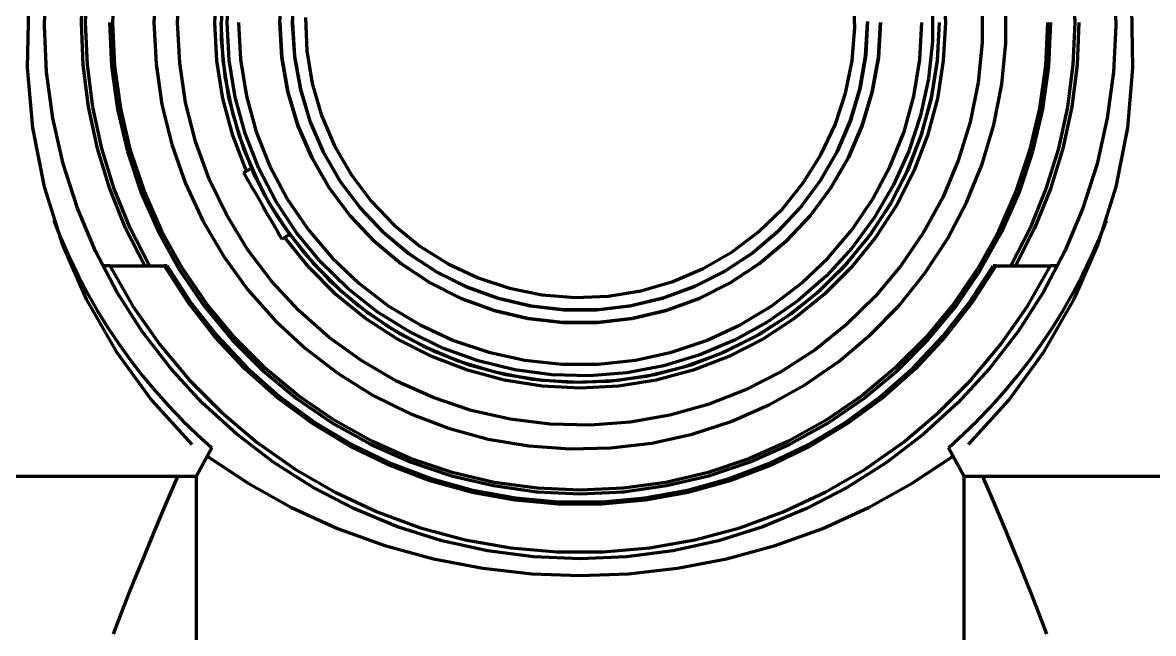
# Model space of a CAD drawing. Header units: millimetres. Extents: x 0 to 594, y 0 to 420.
# Drawn here: x 153.851 to 157.391, y 388.622 to 390.532 of the extents above; entities that cross this region are included whole.
import ezdxf

# ---------------------------------------------------------------- set-up
doc = ezdxf.new("R2010")
doc.units = ezdxf.units.MM

msp = doc.modelspace()

# ---------------------------------------------------------------- linework, layer by layer
at = {"color": 1, "lineweight": 70}
for p, q in [((153.919, 390.5234), (153.9246, 390.6691)), ((154.0351, 390.5325), (154.0407, 390.6649)), ((154.0481, 390.5325), (154.0538, 390.665)), ((154.1333, 390.5325), (154.1396, 390.6675)), ((154.2686, 390.6612), (154.2623, 390.5325)), ((154.3364, 390.5325), (154.3427, 390.6579)), ((157.1391, 390.665), (157.1447, 390.5325)), ((157.2683, 390.6691), (157.2738, 390.5234)), ((154.453, 390.5325), (154.4593, 390.652)), ((154.4914, 390.5325), (154.4977, 390.6499)), ((154.6564, 390.5325), (154.6628, 390.6416)), ((154.6964, 390.5325), (154.7025, 390.637)), ((154.6964, 390.5288), (154.7021, 390.6333)), ((156.4563, 390.5168), (156.4519, 390.6205)), ((156.7335, 390.6518), (156.7398, 390.5324)), ((154.4732, 390.5963), (154.4727, 390.4796)), ((156.6998, 390.5913), (156.6998, 390.4737)), ((156.8548, 390.5953), (156.8548, 390.4697)), ((156.9289, 390.468), (156.9289, 390.5969)), ((153.8696, 390.5792), (153.8655, 390.3911)), ((157.3273, 390.3911), (157.3232, 390.5792)), ((153.9261, 390.3778), (153.919, 390.5234)), ((154.0407, 390.4001), (154.0351, 390.5325)), ((154.0538, 390.4), (154.0481, 390.5325)), ((154.1228, 390.5325), (154.1291, 390.3965)), ((154.1396, 390.3975), (154.1333, 390.5325)), ((154.2623, 390.5325), (154.2686, 390.4037)), ((154.3427, 390.407), (154.3364, 390.5325)), ((154.4593, 390.4131), (154.453, 390.5325)), ((154.4714, 390.5325), (154.4776, 390.4149)), ((154.4977, 390.415), (154.4914, 390.5325)), ((154.5264, 390.5325), (154.5327, 390.4168)), ((154.6628, 390.4234), (154.6564, 390.5325)), ((154.6564, 390.5325), (154.6628, 390.4234)), ((154.6964, 390.5325), (154.7025, 390.428)), ((154.6964, 390.5325), (154.7025, 390.428)), ((154.7029, 390.4243), (154.6964, 390.5288)), ((154.7366, 390.5482), (154.7409, 390.4444)), ((156.4481, 390.4133), (156.4563, 390.5168)), ((156.4903, 390.428), (156.4964, 390.5325)), ((156.4903, 390.428), (156.4964, 390.5325)), ((156.4964, 390.5362), (156.4907, 390.4317)), ((156.5364, 390.5325), (156.5301, 390.4234)), ((156.5301, 390.4234), (156.5364, 390.5325)), ((156.6601, 390.4168), (156.6664, 390.5325)), ((156.715, 390.4129), (156.7214, 390.5325)), ((156.7152, 390.4149), (156.7214, 390.5325)), ((156.7398, 390.5324), (156.7335, 390.4129)), ((157.0595, 390.5325), (157.0532, 390.3975)), ((157.0637, 390.3965), (157.07, 390.5325)), ((157.1447, 390.5325), (157.1391, 390.4)), ((157.1578, 390.5325), (157.1521, 390.4001)), ((157.2738, 390.5234), (157.2667, 390.3778)), ((154.4727, 390.4796), (154.4842, 390.3635)), ((154.7409, 390.4444), (154.7578, 390.3419)), ((156.6998, 390.4737), (156.6873, 390.3567)), ((156.8548, 390.4697), (156.8423, 390.3447)), ((156.9165, 390.3397), (156.9289, 390.468)), ((154.478, 390.295), (154.4593, 390.4131)), ((154.4776, 390.4149), (154.496, 390.2986)), ((154.5164, 390.2989), (154.4977, 390.415)), ((154.5327, 390.4168), (154.5514, 390.3025)), ((154.6817, 390.3157), (154.6628, 390.4234)), ((154.6628, 390.4234), (154.6817, 390.3157)), ((154.7025, 390.428), (154.7207, 390.3249)), ((154.7025, 390.428), (154.7207, 390.3249)), ((154.7215, 390.3213), (154.7029, 390.4243)), ((156.4275, 390.3115), (156.4481, 390.4133)), ((156.4722, 390.3249), (156.4903, 390.428)), ((156.4722, 390.3249), (156.4903, 390.428)), ((156.4907, 390.4317), (156.473, 390.3285)), ((156.5301, 390.4234), (156.5111, 390.3157)), ((156.5111, 390.3157), (156.5301, 390.4234)), ((156.6414, 390.3025), (156.6601, 390.4168)), ((156.696, 390.2946), (156.715, 390.4129)), ((156.6968, 390.2986), (156.7152, 390.4149)), ((156.7335, 390.4129), (156.7148, 390.2947)), ((153.8655, 390.3911), (153.8819, 390.2036)), ((153.9459, 390.2333), (153.9261, 390.3778)), ((154.0575, 390.2687), (154.0407, 390.4001)), ((154.0708, 390.2685), (154.0538, 390.4)), ((154.1291, 390.3965), (154.1479, 390.2617)), ((154.1583, 390.2636), (154.1396, 390.3975)), ((154.2686, 390.4037), (154.2872, 390.2762)), ((154.3614, 390.2828), (154.3427, 390.407)), ((157.0532, 390.3975), (157.0346, 390.2636)), ((157.0449, 390.2617), (157.0637, 390.3965)), ((157.1391, 390.4), (157.1221, 390.2685)), ((157.1521, 390.4001), (157.1353, 390.2687)), ((157.2667, 390.3778), (157.2469, 390.2333)), ((157.311, 390.2036), (157.3273, 390.3911)), ((154.4842, 390.3635), (154.5076, 390.2493)), ((154.7578, 390.3419), (154.7869, 390.2422)), ((156.6873, 390.3567), (156.6625, 390.2418)), ((156.8423, 390.3447), (156.8174, 390.2216)), ((156.8917, 390.2132), (156.9165, 390.3397)), ((154.5514, 390.3025), (154.5824, 390.1908)), ((154.7131, 390.211), (154.6817, 390.3157)), ((154.6817, 390.3157), (154.7131, 390.211)), ((154.7207, 390.3249), (154.7507, 390.2247)), ((154.7207, 390.3249), (154.7507, 390.2247)), ((154.752, 390.2212), (154.7215, 390.3213)), ((156.3948, 390.2129), (156.4275, 390.3115)), ((156.4421, 390.2247), (156.4722, 390.3249)), ((156.4421, 390.2247), (156.4722, 390.3249)), ((156.473, 390.3285), (156.4434, 390.2282)), ((156.5111, 390.3157), (156.4797, 390.211)), ((156.4797, 390.211), (156.5111, 390.3157)), ((156.6104, 390.1908), (156.6414, 390.3025)), ((154.0854, 390.1391), (154.0575, 390.2687)), ((154.0989, 390.1389), (154.0708, 390.2685)), ((154.2872, 390.2762), (154.318, 390.151)), ((154.3924, 390.1611), (154.3614, 390.2828)), ((154.5089, 390.1795), (154.478, 390.295)), ((154.496, 390.2986), (154.5265, 390.1848)), ((154.5473, 390.1854), (154.5164, 390.2989)), ((156.6645, 390.1791), (156.696, 390.2946)), ((156.6663, 390.1848), (156.6968, 390.2986)), ((156.7148, 390.2947), (156.6838, 390.1791)), ((157.1221, 390.2685), (157.0939, 390.1389)), ((157.1353, 390.2687), (157.1074, 390.1391)), ((153.9781, 390.091), (153.9459, 390.2333)), ((154.1479, 390.2617), (154.1791, 390.1292)), ((154.1892, 390.1321), (154.1583, 390.2636)), ((154.5076, 390.2493), (154.5428, 390.138)), ((154.7869, 390.2422), (154.8278, 390.1468)), ((156.6625, 390.2418), (156.6255, 390.1301)), ((157.0346, 390.2636), (157.0036, 390.1321)), ((157.0137, 390.1292), (157.0449, 390.2617)), ((157.2469, 390.2333), (157.2147, 390.091)), ((153.8819, 390.2036), (153.9184, 390.019)), ((154.7564, 390.1106), (154.7131, 390.211)), ((154.7131, 390.211), (154.7564, 390.1106)), ((154.7507, 390.2247), (154.7921, 390.1286)), ((154.7507, 390.2247), (154.7921, 390.1286)), ((154.7938, 390.1252), (154.752, 390.2212)), ((156.3505, 390.119), (156.3948, 390.2129)), ((156.4007, 390.1286), (156.4421, 390.2247)), ((156.4007, 390.1286), (156.4421, 390.2247)), ((156.4434, 390.2282), (156.4023, 390.1319)), ((156.4797, 390.211), (156.4364, 390.1106)), ((156.4364, 390.1106), (156.4797, 390.211)), ((156.8174, 390.2216), (156.7804, 390.1015)), ((156.8549, 390.0897), (156.8917, 390.2132)), ((157.2744, 390.019), (157.311, 390.2036)), ((154.4354, 390.0431), (154.3924, 390.1611)), ((154.5517, 390.0679), (154.5089, 390.1795)), ((154.5265, 390.1848), (154.5687, 390.0749)), ((154.5902, 390.0759), (154.5473, 390.1854)), ((154.5824, 390.1908), (154.6253, 390.0832)), ((156.5675, 390.0832), (156.6104, 390.1908)), ((156.6208, 390.0675), (156.6645, 390.1791)), ((156.6242, 390.0749), (156.6663, 390.1848)), ((156.6838, 390.1791), (156.6409, 390.0674)), ((154.1242, 390.0125), (154.0854, 390.1391)), ((154.1381, 390.0122), (154.0989, 390.1389)), ((154.1791, 390.1292), (154.2224, 390.0002)), ((154.2321, 390.004), (154.1892, 390.1321)), ((154.318, 390.151), (154.3608, 390.0294)), ((154.5428, 390.138), (154.5893, 390.031)), ((154.7921, 390.1286), (154.8445, 390.0379)), ((154.7921, 390.1286), (154.8445, 390.0379)), ((154.8465, 390.0348), (154.7938, 390.1252)), ((154.8278, 390.1468), (154.8798, 390.0569)), ((156.3484, 390.0379), (156.4007, 390.1286)), ((156.3484, 390.0379), (156.4007, 390.1286)), ((156.4023, 390.1319), (156.3504, 390.041)), ((156.6255, 390.1301), (156.5769, 390.023)), ((157.0036, 390.1321), (156.9607, 390.004)), ((156.9705, 390.0002), (157.0137, 390.1292)), ((157.0939, 390.1389), (157.0547, 390.0122)), ((157.1074, 390.1391), (157.0686, 390.0125)), ((154.0226, 389.9522), (153.9781, 390.091)), ((154.8111, 390.0159), (154.7564, 390.1106)), ((154.7564, 390.1106), (154.8111, 390.0159)), ((156.2951, 390.0311), (156.3505, 390.119)), ((156.4364, 390.1106), (156.3818, 390.0159)), ((156.3818, 390.0159), (156.4364, 390.1106)), ((156.7804, 390.1015), (156.7316, 389.9858)), ((156.8063, 389.9703), (156.8549, 390.0897)), ((157.2147, 390.091), (157.1702, 389.9522)), ((154.5426, 390.0627), (154.5677, 390.0771)), ((154.5426, 390.0627), (154.5442, 390.06)), ((154.5442, 390.06), (154.5486, 390.0524)), ((154.5677, 390.0771), (154.5686, 390.075)), ((154.5686, 390.075), (154.5677, 390.0771)), ((154.5686, 390.075), (154.5714, 390.0687)), ((154.5714, 390.0687), (154.5686, 390.075)), ((154.5687, 390.0749), (154.6221, 389.97)), ((154.5714, 390.0687), (154.5825, 390.045)), ((154.5825, 390.0451), (154.5714, 390.0687)), ((154.6444, 389.9715), (154.5902, 390.0759)), ((154.6253, 390.0832), (154.6796, 389.9808)), ((154.8798, 390.0569), (154.9424, 389.974)), ((156.5132, 389.9808), (156.5675, 390.0832)), ((156.5656, 389.9613), (156.6208, 390.0675)), ((156.5707, 389.97), (156.6242, 390.0749)), ((156.6409, 390.0674), (156.5866, 389.9608)), ((153.9184, 390.019), (153.9747, 389.8394)), ((154.3608, 390.0294), (154.4151, 389.9125)), ((154.4899, 389.9299), (154.4354, 390.0431)), ((154.5486, 390.0524), (154.5557, 390.04)), ((154.5557, 390.04), (154.5652, 390.0235)), ((154.5652, 390.0235), (154.5766, 390.0038)), ((154.6221, 389.97), (154.5825, 390.0451)), ((154.5825, 390.045), (154.6108, 389.9901)), ((154.8445, 390.0379), (154.907, 389.954)), ((154.8445, 390.0379), (154.907, 389.954)), ((154.9094, 389.9511), (154.8465, 390.0348)), ((156.2296, 389.9505), (156.2951, 390.0311)), ((156.2859, 389.954), (156.3484, 390.0379)), ((156.2859, 389.954), (156.3484, 390.0379)), ((156.3504, 390.041), (156.2882, 389.9568)), ((156.5769, 390.023), (156.5172, 389.9216)), ((157.2182, 389.8394), (157.2744, 390.019)), ((154.1736, 389.8895), (154.1242, 390.0125)), ((154.188, 389.8893), (154.1381, 390.0122)), ((154.2224, 390.0002), (154.2773, 389.8757)), ((154.2867, 389.8803), (154.2321, 390.004)), ((154.5766, 390.0038), (154.5893, 389.9819)), ((154.5972, 390.0156), (154.6053, 390.0002)), ((154.6108, 389.9901), (154.6459, 389.9306)), ((154.8763, 389.9283), (154.8111, 390.0159)), ((154.8111, 390.0159), (154.8763, 389.9283)), ((156.3818, 390.0159), (156.3165, 389.9283)), ((156.3165, 389.9283), (156.3818, 390.0159)), ((156.7316, 389.9858), (156.6716, 389.8755)), ((156.9607, 390.004), (156.9061, 389.8803)), ((156.9155, 389.8757), (156.9705, 390.0002)), ((157.0547, 390.0122), (157.0049, 389.8893)), ((157.0686, 390.0125), (157.0192, 389.8895)), ((154.0789, 389.8176), (154.0226, 389.9522)), ((154.5893, 389.9819), (154.6026, 389.9587)), ((154.6026, 389.9587), (154.616, 389.9356)), ((154.6459, 389.9307), (154.6221, 389.97)), ((154.6221, 389.97), (154.6863, 389.8712)), ((154.7094, 389.8735), (154.6444, 389.9715)), ((154.6796, 389.9808), (154.7446, 389.8849)), ((154.907, 389.954), (154.9788, 389.8778)), ((154.907, 389.954), (154.9788, 389.8778)), ((154.9815, 389.8753), (154.9094, 389.9511)), ((154.9424, 389.974), (155.0145, 389.8993)), ((156.1549, 389.8785), (156.2296, 389.9505)), ((156.214, 389.8778), (156.2859, 389.954)), ((156.214, 389.8778), (156.2859, 389.954)), ((156.2882, 389.9568), (156.2167, 389.8804)), ((156.4482, 389.8849), (156.5132, 389.9808)), ((156.4994, 389.8615), (156.5656, 389.9613)), ((156.5066, 389.8712), (156.5707, 389.97)), ((156.5866, 389.9608), (156.5214, 389.8604)), ((156.7464, 389.8562), (156.8063, 389.9703)), ((157.1702, 389.9522), (157.1139, 389.8176)), ((153.9488, 389.9137), (153.9718, 389.8556)), ((154.4151, 389.9125), (154.4805, 389.8014)), ((154.5554, 389.8227), (154.4899, 389.9299)), ((154.616, 389.9356), (154.6287, 389.9136)), ((154.6287, 389.9136), (154.6401, 389.8939)), ((154.6399, 389.9402), (154.6492, 389.9256)), ((154.6673, 389.8981), (154.6459, 389.9307)), ((154.6459, 389.9306), (154.6877, 389.8693)), ((154.9513, 389.8487), (154.8763, 389.9283)), ((154.8763, 389.9283), (154.9513, 389.8487)), ((156.3165, 389.9283), (156.2415, 389.8487)), ((156.2415, 389.8487), (156.3165, 389.9283)), ((156.5172, 389.9216), (156.4471, 389.8272)), ((157.221, 389.8556), (157.244, 389.9137)), ((154.2332, 389.7712), (154.1736, 389.8895)), ((154.2482, 389.7712), (154.188, 389.8893)), ((154.3525, 389.7623), (154.2867, 389.8803)), ((154.6401, 389.8939), (154.6496, 389.8775)), ((154.6496, 389.8775), (154.6567, 389.8651)), ((154.6586, 389.911), (154.73, 389.8149)), ((154.6823, 389.8767), (154.6673, 389.8981)), ((154.7446, 389.8849), (154.8196, 389.7966)), ((154.9788, 389.8778), (155.059, 389.8106)), ((154.9788, 389.8778), (155.059, 389.8106)), ((155.0145, 389.8993), (155.095, 389.8337)), ((156.0719, 389.8159), (156.1549, 389.8785)), ((156.1339, 389.8106), (156.214, 389.8778)), ((156.1339, 389.8106), (156.214, 389.8778)), ((156.2167, 389.8804), (156.1368, 389.8128)), ((156.3732, 389.7966), (156.4482, 389.8849)), ((156.9061, 389.8803), (156.8403, 389.7623)), ((157.0049, 389.8893), (156.9447, 389.7712)), ((157.0192, 389.8895), (156.9596, 389.7712)), ((153.9718, 389.8556), (153.9968, 389.7983)), ((154.2773, 389.8757), (154.3436, 389.7567)), ((154.6567, 389.8651), (154.6611, 389.8574)), ((154.6611, 389.8574), (154.6626, 389.8548)), ((154.6877, 389.8693), (154.6626, 389.8548)), ((154.747, 389.7671), (154.6717, 389.86)), ((154.6863, 389.8711), (154.6823, 389.8767)), ((154.6863, 389.8712), (154.7604, 389.7797)), ((154.6877, 389.8693), (154.6863, 389.8711)), ((154.6877, 389.8693), (154.6877, 389.8693)), ((154.7845, 389.7829), (154.7094, 389.8735)), ((155.0351, 389.7785), (154.9513, 389.8487)), ((154.9513, 389.8487), (155.0351, 389.7785)), ((155.0619, 389.8084), (154.9815, 389.8753)), ((156.2415, 389.8487), (156.1577, 389.7785)), ((156.1577, 389.7785), (156.2415, 389.8487)), ((156.4229, 389.7693), (156.4994, 389.8615)), ((156.4324, 389.7797), (156.5066, 389.8712)), ((156.5214, 389.8604), (156.4461, 389.7675)), ((156.6716, 389.8755), (156.6008, 389.7717)), ((156.6757, 389.7483), (156.7464, 389.8562)), ((156.8493, 389.7567), (156.9155, 389.8757)), ((157.196, 389.7983), (157.221, 389.8556)), ((153.9747, 389.8394), (154.05, 389.667)), ((154.1468, 389.6885), (154.0789, 389.8176)), ((154.6312, 389.7226), (154.5554, 389.8227)), ((154.73, 389.8149), (154.8112, 389.7268)), ((155.059, 389.8106), (155.1464, 389.7531)), ((155.059, 389.8106), (155.1464, 389.7531)), ((155.1496, 389.7512), (155.0619, 389.8084)), ((155.095, 389.8337), (155.1829, 389.7784)), ((155.9821, 389.7638), (156.0719, 389.8159)), ((156.0464, 389.7531), (156.1339, 389.8106)), ((156.0464, 389.7531), (156.1339, 389.8106)), ((156.1368, 389.8128), (156.0496, 389.7549)), ((156.4471, 389.8272), (156.3673, 389.7408)), ((157.1139, 389.8176), (157.0461, 389.6885)), ((157.1428, 389.667), (157.2182, 389.8394)), ((153.9968, 389.7983), (154.0239, 389.742)), ((154.1036, 389.7712), (154.1017, 389.7712)), ((154.1087, 389.7712), (154.1036, 389.7712)), ((154.1242, 389.7712), (154.1087, 389.7712)), ((154.1242, 389.7712), (154.2947, 389.7712)), ((154.1242, 389.7712), (154.1963, 389.6455)), ((154.2953, 389.7712), (154.2947, 389.7712)), ((154.2947, 389.7712), (154.3031, 389.7712)), ((154.3689, 389.6566), (154.2947, 389.7712)), ((154.2959, 389.7712), (154.2953, 389.7712)), ((154.2965, 389.7712), (154.2959, 389.7712)), ((154.2971, 389.7712), (154.2965, 389.7712)), ((154.2977, 389.7712), (154.2971, 389.7712)), ((154.2983, 389.7712), (154.2977, 389.7712)), ((154.2989, 389.7712), (154.2983, 389.7712)), ((154.2995, 389.7712), (154.2989, 389.7712)), ((154.3001, 389.7712), (154.2995, 389.7712)), ((154.3007, 389.7712), (154.3001, 389.7712)), ((154.3013, 389.7712), (154.3007, 389.7712)), ((154.3019, 389.7712), (154.3013, 389.7712)), ((154.3025, 389.7712), (154.3019, 389.7712)), ((154.3031, 389.7712), (154.3025, 389.7712)), ((154.3031, 389.7712), (154.3771, 389.6576)), ((154.4805, 389.8014), (154.5563, 389.6971)), ((154.7604, 389.7797), (154.8436, 389.6964)), ((154.8688, 389.7009), (154.7845, 389.7829)), ((154.8196, 389.7966), (154.9037, 389.717)), ((155.1264, 389.7184), (155.0351, 389.7785)), ((155.0351, 389.7785), (155.1264, 389.7184)), ((155.1829, 389.7784), (155.2768, 389.7341)), ((156.1577, 389.7785), (156.0664, 389.7184)), ((156.0664, 389.7184), (156.1577, 389.7785)), ((156.2891, 389.717), (156.3732, 389.7966)), ((156.3492, 389.6964), (156.4324, 389.7797)), ((156.6008, 389.7717), (156.5201, 389.6755)), ((156.8157, 389.6576), (156.8897, 389.7712)), ((156.8981, 389.7712), (156.8239, 389.6566)), ((156.8903, 389.7712), (156.8897, 389.7712)), ((156.8897, 389.7712), (156.8981, 389.7712)), ((156.8909, 389.7712), (156.8903, 389.7712)), ((156.8915, 389.7712), (156.8909, 389.7712)), ((156.8921, 389.7712), (156.8915, 389.7712)), ((156.8927, 389.7712), (156.8921, 389.7712)), ((156.8933, 389.7712), (156.8927, 389.7712)), ((156.894, 389.7712), (156.8933, 389.7712)), ((156.8946, 389.7712), (156.894, 389.7712)), ((156.8952, 389.7712), (156.8946, 389.7712)), ((156.8958, 389.7712), (156.8952, 389.7712)), ((156.8964, 389.7712), (156.8958, 389.7712)), ((156.897, 389.7712), (156.8964, 389.7712)), ((156.8975, 389.7712), (156.897, 389.7712)), ((156.8981, 389.7712), (156.8975, 389.7712)), ((156.8981, 389.7712), (157.0686, 389.7712)), ((156.9965, 389.6455), (157.0686, 389.7712)), ((157.0841, 389.7712), (157.0686, 389.7712)), ((157.0892, 389.7712), (157.0841, 389.7712)), ((157.0911, 389.7712), (157.0892, 389.7712)), ((157.1689, 389.742), (157.196, 389.7983)), ((154.0239, 389.742), (154.053, 389.6867)), ((154.3436, 389.7567), (154.4205, 389.6445)), ((154.4289, 389.6508), (154.3525, 389.7623)), ((154.8317, 389.6825), (154.747, 389.7671)), ((155.1464, 389.7531), (155.2399, 389.7061)), ((155.1464, 389.7531), (155.2399, 389.7061)), ((155.2433, 389.7046), (155.1496, 389.7512)), ((155.8866, 389.7229), (155.9821, 389.7638)), ((155.9529, 389.7061), (156.0464, 389.7531)), ((155.9529, 389.7061), (156.0464, 389.7531)), ((156.0496, 389.7549), (155.9563, 389.7076)), ((156.3673, 389.7408), (156.2788, 389.6633)), ((156.3371, 389.6857), (156.4229, 389.7693)), ((156.4461, 389.7675), (156.3615, 389.6828)), ((156.595, 389.6478), (156.6757, 389.7483)), ((156.8403, 389.7623), (156.764, 389.6508)), ((156.7723, 389.6445), (156.8493, 389.7567)), ((157.1399, 389.6867), (157.1689, 389.742)), ((154.7166, 389.6305), (154.6312, 389.7226)), ((154.8112, 389.7268), (154.9013, 389.6479)), ((154.9613, 389.6283), (154.8688, 389.7009)), ((154.9037, 389.717), (154.9959, 389.6469)), ((155.2241, 389.6694), (155.1264, 389.7184)), ((155.1264, 389.7184), (155.2241, 389.6694)), ((155.2399, 389.7061), (155.3383, 389.6703)), ((155.2399, 389.7061), (155.3383, 389.6703)), ((155.3418, 389.6692), (155.2433, 389.7046)), ((155.2768, 389.7341), (155.3754, 389.7014)), ((155.3754, 389.7014), (155.4772, 389.6808)), ((155.7869, 389.6939), (155.8866, 389.7229)), ((155.8545, 389.6703), (155.9529, 389.7061)), ((155.8545, 389.6703), (155.9529, 389.7061)), ((155.9563, 389.7076), (155.8581, 389.6714)), ((156.0664, 389.7184), (155.9687, 389.6694)), ((155.9687, 389.6694), (156.0664, 389.7184)), ((156.1969, 389.6469), (156.2891, 389.717)), ((154.05, 389.667), (154.1436, 389.5038)), ((154.053, 389.6867), (154.084, 389.6324)), ((154.2255, 389.5658), (154.1468, 389.6885)), ((154.5563, 389.6971), (154.6417, 389.6006)), ((154.9247, 389.6072), (154.8317, 389.6825)), ((154.8436, 389.6964), (154.9352, 389.6223)), ((155.3268, 389.632), (155.2241, 389.6694)), ((155.2241, 389.6694), (155.3268, 389.632)), ((155.3383, 389.6703), (155.4401, 389.6462)), ((155.3383, 389.6703), (155.4401, 389.6462)), ((155.4438, 389.6455), (155.3418, 389.6692)), ((155.4772, 389.6808), (155.5807, 389.6726)), ((155.5807, 389.6726), (155.6845, 389.677)), ((155.6845, 389.677), (155.7869, 389.6939)), ((155.7527, 389.6462), (155.8545, 389.6703)), ((155.7527, 389.6462), (155.8545, 389.6703)), ((155.8581, 389.6714), (155.7563, 389.6468)), ((155.9687, 389.6694), (155.866, 389.632)), ((155.866, 389.632), (155.9687, 389.6694)), ((156.2429, 389.6118), (156.3371, 389.6857)), ((156.2577, 389.6223), (156.3492, 389.6964)), ((156.3615, 389.6828), (156.2685, 389.6075)), ((156.5201, 389.6755), (156.4301, 389.5878)), ((157.0461, 389.6885), (156.9673, 389.5658)), ((157.0492, 389.5038), (157.1428, 389.667)), ((157.1089, 389.6324), (157.1399, 389.6867)), ((154.084, 389.6324), (154.1169, 389.5793)), ((154.1963, 389.6455), (154.2792, 389.5265)), ((154.4531, 389.5491), (154.3689, 389.6566)), ((154.3771, 389.6576), (154.461, 389.5512)), ((154.4205, 389.6445), (154.5074, 389.5397)), ((154.5152, 389.5468), (154.4289, 389.6508)), ((154.8108, 389.5474), (154.7166, 389.6305)), ((154.9013, 389.6479), (154.9993, 389.579)), ((154.9959, 389.6469), (155.0952, 389.5871)), ((155.4332, 389.6068), (155.3268, 389.632)), ((155.3268, 389.632), (155.4332, 389.6068)), ((155.4401, 389.6462), (155.5441, 389.634)), ((155.4401, 389.6462), (155.5441, 389.634)), ((155.5478, 389.6338), (155.4438, 389.6455)), ((155.5441, 389.634), (155.6487, 389.634)), ((155.5441, 389.634), (155.6487, 389.634)), ((155.6524, 389.6342), (155.5478, 389.6338)), ((155.6487, 389.634), (155.7527, 389.6462)), ((155.6487, 389.634), (155.7527, 389.6462)), ((155.7563, 389.6468), (155.6524, 389.6342)), ((155.866, 389.632), (155.7596, 389.6068)), ((155.7596, 389.6068), (155.866, 389.632)), ((156.0976, 389.5871), (156.1969, 389.6469)), ((156.2788, 389.6633), (156.1825, 389.5957)), ((156.5049, 389.5556), (156.595, 389.6478)), ((156.764, 389.6508), (156.6776, 389.5468)), ((156.6854, 389.5397), (156.7723, 389.6445)), ((156.7319, 389.5512), (156.8157, 389.6576)), ((156.8239, 389.6566), (156.7397, 389.5491)), ((156.9136, 389.5265), (156.9965, 389.6455)), ((157.0759, 389.5793), (157.1089, 389.6324)), ((154.6417, 389.6006), (154.7361, 389.5128)), ((155.0251, 389.5421), (154.9247, 389.6072)), ((154.9352, 389.6223), (155.0339, 389.5582)), ((155.061, 389.5659), (154.9613, 389.6283)), ((155.5418, 389.5941), (155.4332, 389.6068)), ((155.4332, 389.6068), (155.5418, 389.5941)), ((155.6511, 389.5941), (155.5418, 389.5941)), ((155.5418, 389.5941), (155.6511, 389.5941)), ((155.7596, 389.6068), (155.6511, 389.5941)), ((155.6511, 389.5941), (155.7596, 389.6068)), ((156.1825, 389.5957), (156.0796, 389.5387)), ((156.1413, 389.5483), (156.2429, 389.6118)), ((156.1589, 389.5582), (156.2577, 389.6223)), ((156.2685, 389.6075), (156.1682, 389.5424)), ((154.1169, 389.5793), (154.1517, 389.5274)), ((154.3147, 389.4504), (154.2255, 389.5658)), ((154.9993, 389.579), (155.104, 389.5209)), ((155.0339, 389.5582), (155.1388, 389.5047)), ((155.1668, 389.5144), (155.061, 389.5659)), ((155.0952, 389.5871), (155.2004, 389.5385)), ((155.9925, 389.5385), (156.0976, 389.5871)), ((156.054, 389.5047), (156.1589, 389.5582)), ((156.4301, 389.5878), (156.3319, 389.5094)), ((156.9673, 389.5658), (156.8781, 389.4504)), ((157.0412, 389.5274), (157.0759, 389.5793)), ((154.1517, 389.5274), (154.1883, 389.4767)), ((154.2792, 389.5265), (154.3721, 389.4153)), ((154.5468, 389.4497), (154.4531, 389.5491)), ((154.461, 389.5512), (154.5541, 389.4528)), ((154.5074, 389.5397), (154.6037, 389.4435)), ((154.6107, 389.4513), (154.5152, 389.5468)), ((154.9128, 389.474), (154.8108, 389.5474)), ((155.1317, 389.4878), (155.0251, 389.5421)), ((155.2004, 389.5385), (155.3102, 389.5015)), ((155.8827, 389.5015), (155.9925, 389.5385)), ((156.0796, 389.5387), (155.9713, 389.493)), ((156.0336, 389.4959), (156.1413, 389.5483)), ((156.1682, 389.5424), (156.0616, 389.488)), ((156.4064, 389.4724), (156.5049, 389.5556)), ((156.6776, 389.5468), (156.5821, 389.4513)), ((156.5891, 389.4435), (156.6854, 389.5397)), ((156.6387, 389.4528), (156.7319, 389.5512)), ((156.7397, 389.5491), (156.6461, 389.4497)), ((156.8207, 389.4153), (156.9136, 389.5265)), ((157.0046, 389.4767), (157.0412, 389.5274)), ((154.1436, 389.5038), (154.2544, 389.3518)), ((154.7361, 389.5128), (154.8386, 389.4346)), ((155.104, 389.5209), (155.2144, 389.4743)), ((155.2434, 389.445), (155.1317, 389.4878)), ((155.1388, 389.5047), (155.2488, 389.4625)), ((155.2774, 389.4745), (155.1668, 389.5144)), ((155.3102, 389.5015), (155.4233, 389.4766)), ((155.7695, 389.4766), (155.8827, 389.5015)), ((155.9713, 389.493), (155.8587, 389.4591)), ((155.9209, 389.4553), (156.0336, 389.4959)), ((155.9441, 389.4625), (156.054, 389.5047)), ((156.0616, 389.488), (155.9499, 389.4451)), ((156.3319, 389.5094), (156.2264, 389.4413)), ((156.9385, 389.3518), (157.0492, 389.5038)), ((154.1883, 389.4767), (154.2266, 389.4274)), ((154.5541, 389.4528), (154.6557, 389.3632)), ((155.0216, 389.4112), (154.9128, 389.474)), ((155.2144, 389.4743), (155.329, 389.4397)), ((155.2488, 389.4625), (155.3625, 389.4321)), ((155.3917, 389.4466), (155.2774, 389.4745)), ((155.4233, 389.4766), (155.5385, 389.464)), ((155.5385, 389.464), (155.6543, 389.464)), ((155.6543, 389.464), (155.7695, 389.4766)), ((155.8587, 389.4591), (155.7431, 389.4373)), ((155.8046, 389.4269), (155.9209, 389.4553)), ((155.8303, 389.4321), (155.9441, 389.4625)), ((156.3003, 389.3992), (156.4064, 389.4724)), ((156.5371, 389.3632), (156.6387, 389.4528)), ((156.9662, 389.4274), (157.0046, 389.4767)), ((154.2266, 389.4274), (154.2667, 389.3794)), ((154.4135, 389.3432), (154.3147, 389.4504)), ((154.649, 389.3592), (154.5468, 389.4497)), ((154.6037, 389.4435), (154.7084, 389.3565)), ((154.7147, 389.3649), (154.6107, 389.4513)), ((154.8386, 389.4346), (154.9481, 389.3665)), ((155.359, 389.414), (155.2434, 389.445)), ((155.329, 389.4397), (155.4467, 389.4175)), ((155.3625, 389.4321), (155.4788, 389.4136)), ((155.5082, 389.431), (155.3917, 389.4466)), ((155.4467, 389.4175), (155.5661, 389.4079)), ((155.6258, 389.4279), (155.5082, 389.431)), ((155.7431, 389.4373), (155.6258, 389.4279)), ((155.6858, 389.411), (155.8046, 389.4269)), ((155.714, 389.4136), (155.8303, 389.4321)), ((155.9499, 389.4451), (155.8343, 389.4141)), ((156.2264, 389.4413), (156.1146, 389.384)), ((156.5821, 389.4513), (156.4781, 389.3649)), ((156.4844, 389.3565), (156.5891, 389.4435)), ((156.6461, 389.4497), (156.5438, 389.3592)), ((156.8781, 389.4504), (156.7793, 389.3432)), ((156.9261, 389.3794), (156.9662, 389.4274)), ((154.3721, 389.4153), (154.4744, 389.3126)), ((155.1361, 389.3596), (155.0216, 389.4112)), ((155.4772, 389.3953), (155.359, 389.414)), ((155.5967, 389.3891), (155.4772, 389.3953)), ((155.4788, 389.4136), (155.5964, 389.4075)), ((155.5661, 389.4079), (155.6858, 389.411)), ((155.5964, 389.4075), (155.714, 389.4136)), ((155.7162, 389.3954), (155.5967, 389.3891)), ((155.8343, 389.4141), (155.7162, 389.3954)), ((156.1146, 389.384), (155.9977, 389.3381)), ((156.1877, 389.3366), (156.3003, 389.3992)), ((156.7184, 389.3126), (156.8207, 389.4153)), ((154.2544, 389.3518), (154.3809, 389.2126)), ((154.2667, 389.3794), (154.3085, 389.3329)), ((154.759, 389.2784), (154.649, 389.3592)), ((154.6557, 389.3632), (154.7651, 389.2831)), ((154.7084, 389.3565), (154.8207, 389.2796)), ((154.8262, 389.2886), (154.7147, 389.3649)), ((154.9481, 389.3665), (155.0636, 389.3094)), ((155.2552, 389.3196), (155.1361, 389.3596)), ((156.4781, 389.3649), (156.3666, 389.2886)), ((156.3721, 389.2796), (156.4844, 389.3565)), ((156.4278, 389.2831), (156.5371, 389.3632)), ((156.5438, 389.3592), (156.4338, 389.2784)), ((156.8119, 389.2126), (156.9385, 389.3518)), ((156.8843, 389.3329), (156.9261, 389.3794)), ((154.3085, 389.3329), (154.3519, 389.288)), ((154.5213, 389.2449), (154.4135, 389.3432)), ((154.4744, 389.3126), (154.5853, 389.2192)), ((155.3776, 389.2916), (155.2552, 389.3196)), ((155.9977, 389.3381), (155.8768, 389.3041)), ((156.0695, 389.2851), (156.1877, 389.3366)), ((156.6075, 389.2192), (156.7184, 389.3126)), ((156.7793, 389.3432), (156.6715, 389.2449)), ((156.8409, 389.288), (156.8843, 389.3329)), ((154.3519, 389.288), (154.3969, 389.2446)), ((154.8759, 389.2078), (154.759, 389.2784)), ((154.7651, 389.2831), (154.8812, 389.2132)), ((154.8207, 389.2796), (154.9396, 389.2134)), ((154.9443, 389.2228), (154.8262, 389.2886)), ((155.0636, 389.3094), (155.1842, 389.2637)), ((155.5023, 389.276), (155.3776, 389.2916)), ((155.6278, 389.2729), (155.5023, 389.276)), ((155.7531, 389.2823), (155.6278, 389.2729)), ((155.8768, 389.3041), (155.7531, 389.2823)), ((155.9469, 389.2453), (156.0695, 389.2851)), ((156.3666, 389.2886), (156.2486, 389.2228)), ((156.2532, 389.2134), (156.3721, 389.2796)), ((156.3117, 389.2132), (156.4278, 389.2831)), ((156.4338, 389.2784), (156.3169, 389.2078)), ((156.796, 389.2446), (156.8409, 389.288)), ((154.3969, 389.2446), (154.4433, 389.2028)), ((154.6372, 389.1564), (154.5213, 389.2449)), ((155.1842, 389.2637), (155.3085, 389.2298)), ((155.821, 389.2174), (155.9469, 389.2453)), ((156.6715, 389.2449), (156.5557, 389.1564)), ((156.7495, 389.2028), (156.796, 389.2446)), ((154.5853, 389.2192), (154.7039, 389.1359)), ((154.9987, 389.148), (154.8759, 389.2078)), ((154.8812, 389.2132), (155.0031, 389.154)), ((154.9396, 389.2134), (155.0641, 389.1584)), ((155.0679, 389.1682), (154.9443, 389.2228)), ((155.3085, 389.2298), (155.4356, 389.2081)), ((155.4356, 389.2081), (155.5642, 389.1988)), ((155.693, 389.2019), (155.821, 389.2174)), ((156.2486, 389.2228), (156.1249, 389.1682)), ((156.1287, 389.1584), (156.2532, 389.2134)), ((156.1898, 389.154), (156.3117, 389.2132)), ((156.3169, 389.2078), (156.1942, 389.148)), ((156.4889, 389.1359), (156.6075, 389.2192)), ((154.3944, 389.1125), (154.4433, 389.2028)), ((154.4291, 389.1764), (154.5568, 389.0914)), ((155.5642, 389.1988), (155.693, 389.2019)), ((156.636, 389.0914), (156.7638, 389.1764)), ((156.7495, 389.2028), (156.7984, 389.1125)), ((154.7603, 389.0783), (154.6372, 389.1564)), ((154.7039, 389.1359), (154.8293, 389.0633)), ((155.1263, 389.0996), (154.9987, 389.148)), ((155.0031, 389.154), (155.1298, 389.1061)), ((155.0641, 389.1584), (155.1932, 389.1152)), ((155.196, 389.1253), (155.0679, 389.1682)), ((156.1249, 389.1682), (155.9968, 389.1253)), ((155.9997, 389.1152), (156.1287, 389.1584)), ((156.063, 389.1061), (156.1898, 389.154)), ((156.1942, 389.148), (156.0665, 389.0996)), ((156.3635, 389.0633), (156.4889, 389.1359)), ((156.5557, 389.1564), (156.4325, 389.0783)), ((154.3944, 389.1125), (153.2474, 389.1125)), ((154.3358, 389.1125), (154.319, 389.0742)), ((154.3944, 389.1125), (154.3944, 388.5685)), ((155.2579, 389.063), (155.1263, 389.0996)), ((155.1298, 389.1061), (155.2604, 389.0699)), ((155.1932, 389.1152), (155.3256, 389.084)), ((155.3276, 389.0943), (155.196, 389.1253)), ((155.9968, 389.1253), (155.8652, 389.0943)), ((155.8672, 389.084), (155.9997, 389.1152)), ((155.9324, 389.0699), (156.063, 389.1061)), ((156.0665, 389.0996), (155.935, 389.063)), ((156.7984, 388.5685), (156.7984, 389.1125)), ((157.9454, 389.1125), (156.7984, 389.1125)), ((156.8738, 389.0742), (156.857, 389.1125)), ((154.319, 389.0742), (154.3023, 389.0354)), ((154.5568, 389.0914), (154.6931, 389.0157)), ((154.8898, 389.0112), (154.7603, 389.0783)), ((154.8293, 389.0633), (154.9606, 389.0018)), ((155.3922, 389.0384), (155.2579, 389.063)), ((155.2604, 389.0699), (155.3937, 389.0455)), ((155.3256, 389.084), (155.4604, 389.0652)), ((155.4614, 389.0757), (155.3276, 389.0943)), ((155.4604, 389.0652), (155.5964, 389.0589)), ((155.5964, 389.0694), (155.4614, 389.0757)), ((155.7314, 389.0757), (155.5964, 389.0694)), ((155.5964, 389.0589), (155.7324, 389.0652)), ((155.8652, 389.0943), (155.7314, 389.0757)), ((155.7324, 389.0652), (155.8672, 389.084)), ((155.7991, 389.0455), (155.9324, 389.0699)), ((155.935, 389.063), (155.8007, 389.0384)), ((156.2322, 389.0018), (156.3635, 389.0633)), ((156.4325, 389.0783), (156.303, 389.0112)), ((156.4997, 389.0157), (156.636, 389.0914)), ((156.8906, 389.0354), (156.8738, 389.0742)), ((154.3023, 389.0354), (154.2855, 388.9961)), ((155.5281, 389.026), (155.3922, 389.0384)), ((155.3937, 389.0455), (155.5287, 389.0333)), ((155.5287, 389.0333), (155.6642, 389.0333)), ((155.6642, 389.0333), (155.7991, 389.0455)), ((155.8007, 389.0384), (155.6647, 389.026)), ((156.9073, 388.9961), (156.8906, 389.0354)), ((154.2855, 388.9961), (154.2687, 388.9563)), ((154.6931, 389.0157), (154.8365, 388.9505)), ((155.0246, 388.9555), (154.8898, 389.0112)), ((154.9606, 389.0018), (155.0968, 388.9522)), ((155.6647, 389.026), (155.5281, 389.026)), ((156.096, 388.9522), (156.2322, 389.0018)), ((156.303, 389.0112), (156.1682, 388.9555)), ((156.3563, 388.9505), (156.4997, 389.0157)), ((156.9241, 388.9563), (156.9073, 388.9961)), ((154.2687, 388.9563), (154.252, 388.916)), ((154.8365, 388.9505), (154.9853, 388.8968)), ((155.1637, 388.9118), (155.0246, 388.9555)), ((155.0968, 388.9522), (155.2368, 388.9145)), ((155.956, 388.9145), (156.096, 388.9522)), ((156.1682, 388.9555), (156.0291, 388.9118)), ((156.2075, 388.8968), (156.3563, 388.9505)), ((156.9409, 388.916), (156.9241, 388.9563)), ((154.252, 388.916), (154.2352, 388.8752)), ((154.9853, 388.8968), (155.1377, 388.855)), ((155.3061, 388.8804), (155.1637, 388.9118)), ((155.2368, 388.9145), (155.3795, 388.8893)), ((155.3795, 388.8893), (155.5239, 388.8766)), ((155.6689, 388.8766), (155.8133, 388.8893)), ((155.8133, 388.8893), (155.956, 388.9145)), ((156.0291, 388.9118), (155.8867, 388.8804)), ((156.0551, 388.855), (156.2075, 388.8968)), ((156.9576, 388.8752), (156.9409, 388.916)), ((154.2352, 388.8752), (154.2185, 388.8339)), ((155.1377, 388.855), (155.2918, 388.8255)), ((155.4507, 388.8614), (155.3061, 388.8804)), ((155.5964, 388.8551), (155.4507, 388.8614)), ((155.5239, 388.8766), (155.6689, 388.8766)), ((155.7421, 388.8614), (155.5964, 388.8551)), ((155.8867, 388.8804), (155.7421, 388.8614)), ((155.9011, 388.8255), (156.0551, 388.855)), ((156.9744, 388.8339), (156.9576, 388.8752)), ((154.2185, 388.8339), (154.2017, 388.792)), ((155.2918, 388.8255), (155.4454, 388.8081)), ((155.7474, 388.8081), (155.9011, 388.8255)), ((156.9911, 388.792), (156.9744, 388.8339)), ((154.2017, 388.792), (154.185, 388.7497)), ((155.4454, 388.8081), (155.5964, 388.8025)), ((155.5964, 388.8025), (155.7474, 388.8081)), ((157.0078, 388.7497), (156.9911, 388.792)), ((154.185, 388.7497), (154.1683, 388.7069)), ((157.0245, 388.7069), (157.0078, 388.7497)), ((154.1683, 388.7069), (154.1516, 388.6635)), ((157.0412, 388.6635), (157.0245, 388.7069)), ((154.1516, 388.6635), (154.1349, 388.6197)), ((157.0579, 388.6197), (157.0412, 388.6635))]:
    msp.add_line(p, q, dxfattribs=at)

doc.saveas('drawing.dxf')
